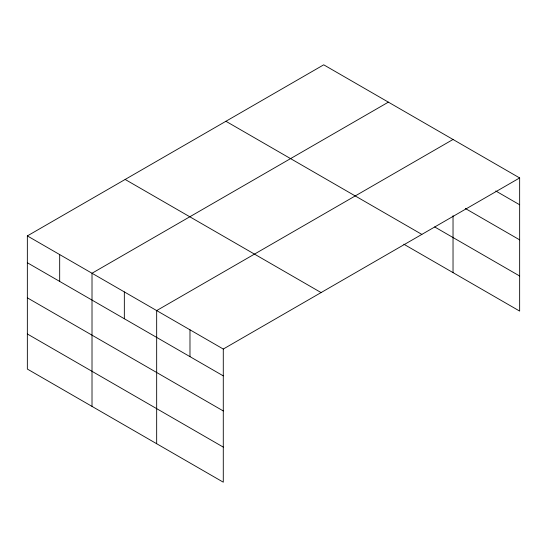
<?xml version="1.0" encoding="UTF-8"?>
<svg xmlns="http://www.w3.org/2000/svg" width="547" height="547" viewBox="0 0 547 547"><rect width="100%" height="100%" fill="white"/><g stroke="black" fill="none" stroke-linecap="round" stroke-linejoin="round"><path stroke-width="0.82" d="M27.35 235.914L223.285 349.041L223.285 482.187L27.35 369.061L27.35 235.914L323.715 64.813L519.65 177.939L519.65 311.086L403.802 244.201M388.37 102.145L92.012 273.247L92.012 406.394M453.032 139.471L156.668 310.58L156.668 443.726M223.285 349.041L519.65 177.939M495.753 190.971L519.65 204.769M465.34 208.496L519.65 239.853M434.66 226.93L519.65 276.003M225.911 121.277L421.853 234.403M125.147 179.45L321.089 292.577M27.35 262.751L223.285 375.871M27.35 297.835L223.285 410.954M27.35 333.978L223.285 447.104M453.032 215.682L453.032 272.625M189.98 329.807L189.98 356.644M124.34 291.913L124.34 318.744M59.678 254.581L59.678 281.418"/></g></svg>
